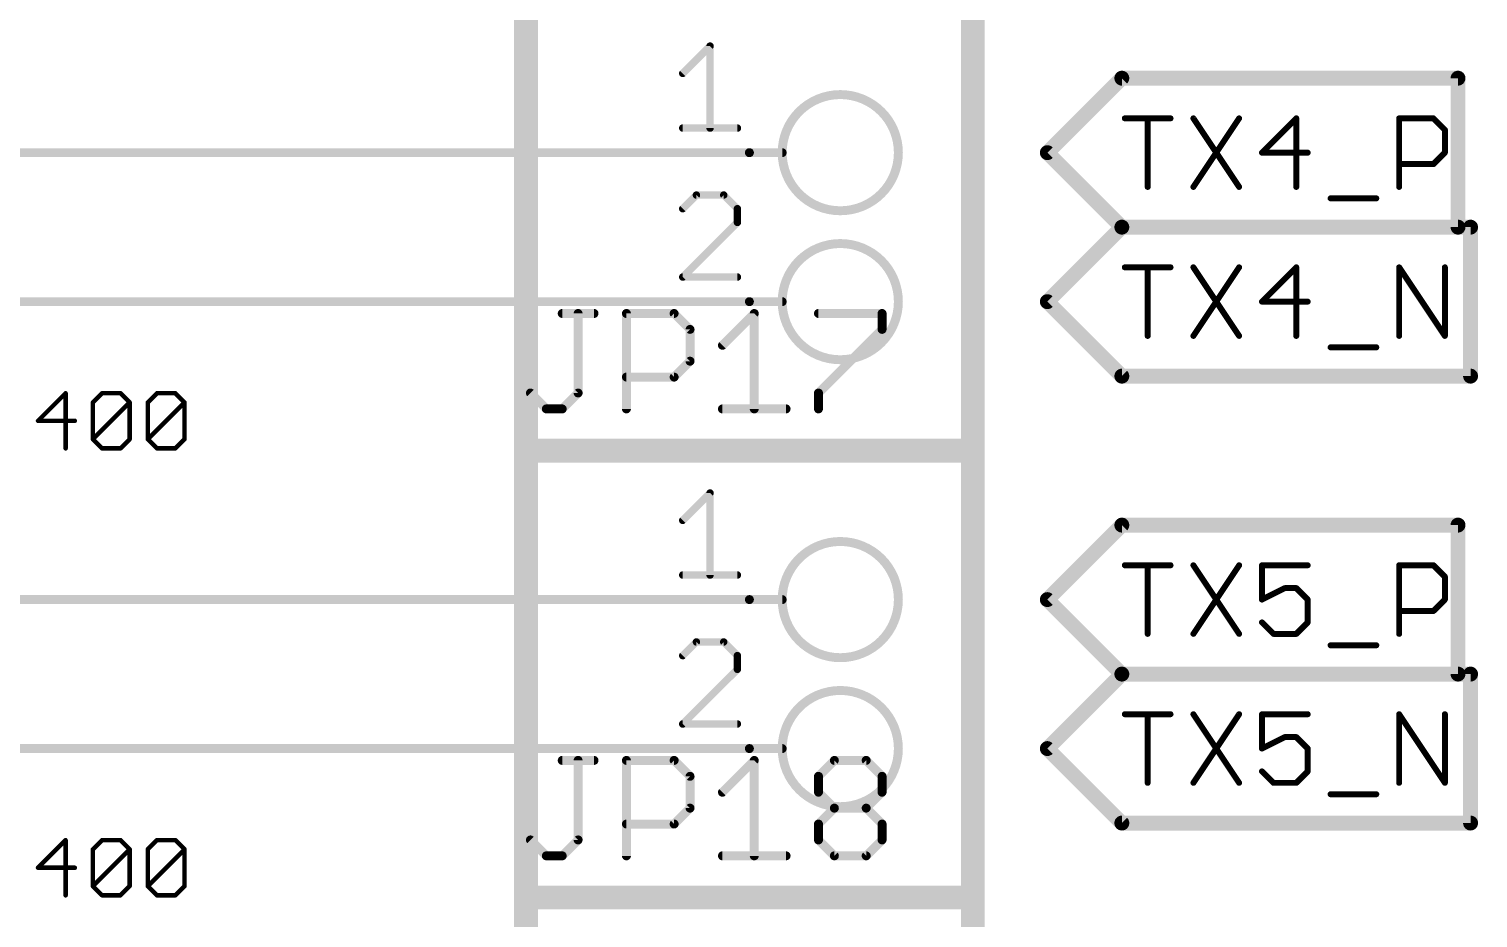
# Model space of a CAD drawing. Extents: x -72 to 265, y -97 to 216.
# Drawn here: x 23.28 to 47.98, y 55.53 to 70.69 of the extents above; entities that cross this region are included whole.
import ezdxf

# ---------------------------------------------------------------- set-up
doc = ezdxf.new("R2010")
doc.units = 0
for name, color, linetype in [('91', 94, 'CONTINUOUS'), ('94', 14, 'CONTINUOUS'), ('95', 251, 'CONTINUOUS'), ('96', 251, 'CONTINUOUS')]:
    doc.layers.add(name, color=color, linetype=linetype)

msp = doc.modelspace()

# ---------------------------------------------------------------- linework, layer by layer
at = {"layer": '91', "const_width": 0.1524}
for points in [[(22.86, 68.58), (35.56, 68.58)], [(35.56, 66.04), (22.86, 66.04)], [(22.86, 60.96), (35.56, 60.96)], [(22.86, 58.42), (35.56, 58.42)]]:
    msp.add_lwpolyline(points, dxfattribs=at)
at = {"layer": '91', "const_width": 0.0762}
for points in [[(35.56, 68.5419, 1), (35.56, 68.6181)], [(35.56, 66.0019, 1), (35.56, 66.0781)], [(35.56, 60.9219, 1), (35.56, 60.9981)], [(35.56, 58.3819, 1), (35.56, 58.4581)]]:
    msp.add_lwpolyline(points, format="xyb", dxfattribs=at)
at = {"layer": '94'}
for points, const_width in [([(31.75, 71.12), (31.75, 63.5)], 0.4064), ([(39.37, 63.5), (39.37, 71.12)], 0.4064), ([(35.56, 68.58), (36.1188, 68.58)], 0.1524), ([(35.56, 66.04), (36.1188, 66.04)], 0.1524), ([(31.75, 63.5), (39.37, 63.5)], 0.4064), ([(39.37, 63.5), (31.75, 63.5)], 0.4064), ([(31.75, 63.5), (31.75, 55.88)], 0.4064), ([(39.37, 55.88), (39.37, 63.5)], 0.4064), ([(35.56, 60.96), (36.1188, 60.96)], 0.1524), ([(35.56, 58.42), (36.1188, 58.42)], 0.1524), ([(31.75, 55.88), (39.37, 55.88)], 0.4064), ([(39.37, 55.88), (31.75, 55.88)], 0.4064), ([(31.75, 55.88), (31.75, 48.26)], 0.4064), ([(39.37, 48.26), (39.37, 55.88)], 0.4064)]:
    msp.add_lwpolyline(points, dxfattribs=dict(at, const_width=const_width))
for points, const_width in [([(37.1094, 67.5894, 1), (37.1094, 69.5706, 1), (37.1094, 67.5894)], 0.1524), ([(35.56, 68.6181, 1), (35.56, 68.5419)], 0.0762), ([(36.1188, 68.5419, 1), (36.1188, 68.6181)], 0.0762), ([(37.1094, 65.0494, 1), (37.1094, 67.0306, 1), (37.1094, 65.0494)], 0.1524), ([(35.56, 66.0781, 1), (35.56, 66.0019)], 0.0762), ([(36.1188, 66.0019, 1), (36.1188, 66.0781)], 0.0762), ([(31.75, 63.6016, 1), (31.75, 63.3984)], 0.2032), ([(31.75, 63.6016, 1), (31.75, 63.3984)], 0.2032), ([(31.8516, 63.5, 1), (31.6484, 63.5)], 0.2032), ([(31.6484, 63.5, 1), (31.8516, 63.5)], 0.2032), ([(39.4716, 63.5, 1), (39.2684, 63.5)], 0.2032), ([(39.2684, 63.5, 1), (39.4716, 63.5)], 0.2032), ([(39.37, 63.3984, 1), (39.37, 63.6016)], 0.2032), ([(39.37, 63.3984, 1), (39.37, 63.6016)], 0.2032), ([(37.1094, 59.9694, 1), (37.1094, 61.9506, 1), (37.1094, 59.9694)], 0.1524), ([(35.56, 60.9981, 1), (35.56, 60.9219)], 0.0762), ([(36.1188, 60.9219, 1), (36.1188, 60.9981)], 0.0762), ([(37.1094, 57.4294, 1), (37.1094, 59.4106, 1), (37.1094, 57.4294)], 0.1524), ([(35.56, 58.4581, 1), (35.56, 58.3819)], 0.0762), ([(36.1188, 58.3819, 1), (36.1188, 58.4581)], 0.0762), ([(31.75, 55.9816, 1), (31.75, 55.7784)], 0.2032), ([(31.75, 55.9816, 1), (31.75, 55.7784)], 0.2032), ([(31.8516, 55.88, 1), (31.6484, 55.88)], 0.2032), ([(39.4716, 55.88, 1), (39.2684, 55.88)], 0.2032), ([(39.37, 55.7784, 1), (39.37, 55.9816)], 0.2032), ([(39.37, 55.7784, 1), (39.37, 55.9816)], 0.2032), ([(31.6484, 55.88, 1), (31.8516, 55.88)], 0.2032), ([(39.2684, 55.88, 1), (39.4716, 55.88)], 0.2032)]:
    msp.add_lwpolyline(points, format="xyb", dxfattribs=dict(at, const_width=const_width))
at = {"layer": '95'}
for points, const_width in [([(34.4234, 69.9312), (34.8895, 70.3973)], 0.127), ([(34.8895, 70.3973), (34.8895, 68.9991)], 0.127), ([(40.64, 68.58), (41.91, 69.85)], 0.254), ([(41.91, 69.85), (47.6417, 69.85)], 0.254), ([(47.6417, 69.85), (47.6417, 67.31)], 0.254), ([(41.9608, 69.1652), (42.7404, 69.1652)], 0.1016), ([(42.3506, 67.9958), (42.3506, 69.1652)], 0.1016), ([(43.1302, 69.1652), (43.9098, 67.9958)], 0.1016), ([(43.9098, 69.1652), (43.1302, 67.9958)], 0.1016), ([(44.8843, 69.1652), (44.2996, 68.5805)], 0.1016), ([(44.8843, 67.9958), (44.8843, 69.1652)], 0.1016), ([(46.6384, 67.9958), (46.6384, 69.1652)], 0.1016), ([(46.6384, 69.1652), (47.2231, 69.1652)], 0.1016), ([(47.2231, 69.1652), (47.418, 68.9703)], 0.1016), ([(34.4234, 68.9991), (35.3556, 68.9991)], 0.127), ([(47.418, 68.9703), (47.418, 68.5805)], 0.1016), ([(40.64, 68.58), (41.91, 67.31)], 0.254), ([(44.2996, 68.5805), (45.0792, 68.5805)], 0.1016), ([(47.2231, 68.3856), (46.6384, 68.3856)], 0.1016), ([(47.418, 68.5805), (47.2231, 68.3856)], 0.1016), ([(34.6565, 67.8573), (34.4234, 67.6243)], 0.127), ([(35.1225, 67.8573), (34.6565, 67.8573)], 0.127), ([(35.3556, 67.6243), (35.1225, 67.8573)], 0.127), ([(45.469, 67.8009), (46.2486, 67.8009)], 0.1016), ([(34.4234, 66.4591), (35.3556, 67.3912)], 0.127), ([(35.3556, 67.3912), (35.3556, 67.6243)], 0.127), ([(40.64, 66.04), (41.91, 67.31)], 0.254), ([(41.91, 67.31), (47.8559, 67.31)], 0.254), ([(41.91, 67.31), (47.6417, 67.31)], 0.254), ([(47.8559, 67.31), (47.8559, 64.77)], 0.254), ([(35.3556, 66.4591), (34.4234, 66.4591)], 0.127), ([(41.9608, 66.6252), (42.7404, 66.6252)], 0.1016), ([(42.3506, 65.4558), (42.3506, 66.6252)], 0.1016), ([(43.1302, 66.6252), (43.9098, 65.4558)], 0.1016), ([(43.9098, 66.6252), (43.1302, 65.4558)], 0.1016), ([(44.8843, 66.6252), (44.2996, 66.0405)], 0.1016), ([(44.8843, 65.4558), (44.8843, 66.6252)], 0.1016), ([(46.6384, 65.4558), (46.6384, 66.6252)], 0.1016), ([(46.6384, 66.6252), (47.418, 65.4558)], 0.1016), ([(47.418, 65.4558), (47.418, 66.6252)], 0.1016), ([(40.64, 66.04), (41.91, 64.77)], 0.254), ([(44.2996, 66.0405), (45.0792, 66.0405)], 0.1016), ([(32.3685, 65.8382), (32.9109, 65.8382)], 0.1524), ([(32.6397, 64.4824), (32.6397, 65.8382)], 0.1524), ([(33.4634, 64.2112), (33.4634, 65.8382)], 0.1524), ([(33.4634, 65.8382), (34.2769, 65.8382)], 0.1524), ([(34.2769, 65.8382), (34.548, 65.567)], 0.1524), ([(35.1005, 65.2959), (35.6428, 65.8382)], 0.1524), ([(35.6428, 65.8382), (35.6428, 64.2112)], 0.1524), ([(36.7377, 65.8382), (37.8223, 65.8382)], 0.1524), ([(37.8223, 65.8382), (37.8223, 65.567)], 0.1524), ([(34.548, 65.567), (34.548, 65.0247)], 0.1524), ([(37.8223, 65.567), (36.7377, 64.4824)], 0.1524), ([(45.469, 65.2609), (46.2486, 65.2609)], 0.1016), ([(34.548, 65.0247), (34.2769, 64.7535)], 0.1524), ([(34.2769, 64.7535), (33.4634, 64.7535)], 0.1524), ([(41.91, 64.77), (47.8559, 64.77)], 0.254), ([(31.8262, 64.4824), (32.0974, 64.2112)], 0.1524), ([(32.3685, 64.2112), (32.6397, 64.4824)], 0.1524), ([(36.7377, 64.4824), (36.7377, 64.2112)], 0.1524), ([(32.0974, 64.2112), (32.3685, 64.2112)], 0.1524), ([(35.1005, 64.2112), (36.1852, 64.2112)], 0.1524), ([(34.4234, 62.3112), (34.8895, 62.7773)], 0.127), ([(34.8895, 62.7773), (34.8895, 61.3791)], 0.127), ([(40.64, 60.96), (41.91, 62.23)], 0.254), ([(41.91, 62.23), (47.6417, 62.23)], 0.254), ([(47.6417, 62.23), (47.6417, 59.69)], 0.254), ([(41.9608, 61.5452), (42.7404, 61.5452)], 0.1016), ([(42.3506, 60.3758), (42.3506, 61.5452)], 0.1016), ([(43.1302, 61.5452), (43.9098, 60.3758)], 0.1016), ([(43.9098, 61.5452), (43.1302, 60.3758)], 0.1016), ([(45.0792, 61.5452), (44.2996, 61.5452)], 0.1016), ([(44.2996, 61.5452), (44.2996, 60.9605)], 0.1016), ([(46.6384, 60.3758), (46.6384, 61.5452)], 0.1016), ([(46.6384, 61.5452), (47.2231, 61.5452)], 0.1016), ([(47.2231, 61.5452), (47.418, 61.3503)], 0.1016), ([(34.4234, 61.3791), (35.3556, 61.3791)], 0.127), ([(47.418, 61.3503), (47.418, 60.9605)], 0.1016), ([(40.64, 60.96), (41.91, 59.69)], 0.254), ([(44.2996, 60.9605), (44.6894, 61.1554)], 0.1016), ([(44.6894, 61.1554), (44.8843, 61.1554)], 0.1016), ([(44.8843, 61.1554), (45.0792, 60.9605)], 0.1016), ([(45.0792, 60.9605), (45.0792, 60.5707)], 0.1016), ([(47.2231, 60.7656), (46.6384, 60.7656)], 0.1016), ([(47.418, 60.9605), (47.2231, 60.7656)], 0.1016), ([(44.4945, 60.3758), (44.2996, 60.5707)], 0.1016), ([(45.0792, 60.5707), (44.8843, 60.3758)], 0.1016), ([(34.6565, 60.2373), (34.4234, 60.0043)], 0.127), ([(35.1225, 60.2373), (34.6565, 60.2373)], 0.127), ([(35.3556, 60.0043), (35.1225, 60.2373)], 0.127), ([(44.8843, 60.3758), (44.4945, 60.3758)], 0.1016), ([(35.3556, 59.7712), (35.3556, 60.0043)], 0.127), ([(45.469, 60.1809), (46.2486, 60.1809)], 0.1016), ([(34.4234, 58.8391), (35.3556, 59.7712)], 0.127), ([(40.64, 58.42), (41.91, 59.69)], 0.254), ([(41.91, 59.69), (47.8559, 59.69)], 0.254), ([(41.91, 59.69), (47.6417, 59.69)], 0.254), ([(47.8559, 59.69), (47.8559, 57.15)], 0.254), ([(41.9608, 59.0052), (42.7404, 59.0052)], 0.1016), ([(42.3506, 57.8358), (42.3506, 59.0052)], 0.1016), ([(43.1302, 59.0052), (43.9098, 57.8358)], 0.1016), ([(43.9098, 59.0052), (43.1302, 57.8358)], 0.1016), ([(45.0792, 59.0052), (44.2996, 59.0052)], 0.1016), ([(44.2996, 59.0052), (44.2996, 58.4205)], 0.1016), ([(46.6384, 57.8358), (46.6384, 59.0052)], 0.1016), ([(46.6384, 59.0052), (47.418, 57.8358)], 0.1016), ([(47.418, 57.8358), (47.418, 59.0052)], 0.1016), ([(35.3556, 58.8391), (34.4234, 58.8391)], 0.127), ([(44.2996, 58.4205), (44.6894, 58.6154)], 0.1016), ([(44.6894, 58.6154), (44.8843, 58.6154)], 0.1016), ([(44.8843, 58.6154), (45.0792, 58.4205)], 0.1016), ([(40.64, 58.42), (41.91, 57.15)], 0.254), ([(45.0792, 58.4205), (45.0792, 58.0307)], 0.1016), ([(32.3685, 58.2182), (32.9109, 58.2182)], 0.1524), ([(32.6397, 56.8624), (32.6397, 58.2182)], 0.1524), ([(33.4634, 56.5912), (33.4634, 58.2182)], 0.1524), ([(33.4634, 58.2182), (34.2769, 58.2182)], 0.1524), ([(34.2769, 58.2182), (34.548, 57.947)], 0.1524), ([(35.1005, 57.6759), (35.6428, 58.2182)], 0.1524), ([(35.6428, 58.2182), (35.6428, 56.5912)], 0.1524), ([(36.7377, 57.947), (37.0088, 58.2182)], 0.1524), ([(37.0088, 58.2182), (37.5512, 58.2182)], 0.1524), ([(37.5512, 58.2182), (37.8223, 57.947)], 0.1524), ([(44.4945, 57.8358), (44.2996, 58.0307)], 0.1016), ([(45.0792, 58.0307), (44.8843, 57.8358)], 0.1016), ([(34.548, 57.947), (34.548, 57.4047)], 0.1524), ([(36.7377, 57.6759), (36.7377, 57.947)], 0.1524), ([(37.8223, 57.947), (37.8223, 57.6759)], 0.1524), ([(44.8843, 57.8358), (44.4945, 57.8358)], 0.1016), ([(37.0088, 57.4047), (36.7377, 57.6759)], 0.1524), ([(37.8223, 57.6759), (37.5512, 57.4047)], 0.1524), ([(45.469, 57.6409), (46.2486, 57.6409)], 0.1016), ([(34.548, 57.4047), (34.2769, 57.1335)], 0.1524), ([(36.7377, 57.1335), (37.0088, 57.4047)], 0.1524), ([(37.0088, 57.4047), (37.5512, 57.4047)], 0.1524), ([(37.5512, 57.4047), (37.8223, 57.1335)], 0.1524), ([(34.2769, 57.1335), (33.4634, 57.1335)], 0.1524), ([(36.7377, 56.8624), (36.7377, 57.1335)], 0.1524), ([(37.8223, 57.1335), (37.8223, 56.8624)], 0.1524), ([(41.91, 57.15), (47.8559, 57.15)], 0.254), ([(31.8262, 56.8624), (32.0974, 56.5912)], 0.1524), ([(32.3685, 56.5912), (32.6397, 56.8624)], 0.1524), ([(37.0088, 56.5912), (36.7377, 56.8624)], 0.1524), ([(37.8223, 56.8624), (37.5512, 56.5912)], 0.1524), ([(32.0974, 56.5912), (32.3685, 56.5912)], 0.1524), ([(35.1005, 56.5912), (36.1852, 56.5912)], 0.1524), ([(37.5512, 56.5912), (37.0088, 56.5912)], 0.1524)]:
    msp.add_lwpolyline(points, dxfattribs=dict(at, const_width=const_width))
for points, const_width in [([(34.9212, 70.3973, 1), (34.8577, 70.3973)], 0.0635), ([(34.9119, 70.3748, 1), (34.867, 70.4197)], 0.0635), ([(34.401, 69.9537, 1), (34.4459, 69.9088)], 0.0635), ([(41.91, 69.9135, 1), (41.91, 69.7865)], 0.127), ([(41.9549, 69.8051, 1), (41.8651, 69.8949)], 0.127), ([(47.7052, 69.85, 1), (47.5782, 69.85)], 0.127), ([(47.6417, 69.7865, 1), (47.6417, 69.9135)], 0.127), ([(41.9608, 69.1906, 1), (41.9608, 69.1398)], 0.0508), ([(42.376, 69.1652, 1), (42.3252, 69.1652)], 0.0508), ([(42.7404, 69.1398, 1), (42.7404, 69.1906)], 0.0508), ([(43.1513, 69.1793, 1), (43.1091, 69.1511)], 0.0508), ([(43.9309, 69.1511, 1), (43.8887, 69.1793)], 0.0508), ([(44.9097, 69.1652, 1), (44.8589, 69.1652)], 0.0508), ([(44.9023, 69.1472, 1), (44.8663, 69.1832)], 0.0508), ([(46.6638, 69.1652, 1), (46.613, 69.1652)], 0.0508), ([(46.6384, 69.1906, 1), (46.6384, 69.1398)], 0.0508), ([(47.241, 69.1832, 1), (47.2051, 69.1472)], 0.0508), ([(47.2231, 69.1398, 1), (47.2231, 69.1906)], 0.0508), ([(34.4234, 69.0309, 1), (34.4234, 68.9673)], 0.0635), ([(34.8577, 68.9991, 1), (34.9212, 68.9991)], 0.0635), ([(35.3556, 68.9673, 1), (35.3556, 69.0309)], 0.0635), ([(47.4434, 68.9703, 1), (47.3926, 68.9703)], 0.0508), ([(47.4, 68.9523, 1), (47.4359, 68.9883)], 0.0508), ([(40.6849, 68.6249, 1), (40.5951, 68.5351)], 0.127), ([(40.5951, 68.6249, 1), (40.6849, 68.5351)], 0.127), ([(44.2816, 68.5985, 1), (44.3176, 68.5625)], 0.0508), ([(44.2996, 68.6059, 1), (44.2996, 68.5551)], 0.0508), ([(45.0792, 68.5551, 1), (45.0792, 68.6059)], 0.0508), ([(46.6384, 68.411, 1), (46.6384, 68.3602)], 0.0508), ([(47.2231, 68.3602, 1), (47.2231, 68.411)], 0.0508), ([(47.3926, 68.5805, 1), (47.4434, 68.5805)], 0.0508), ([(47.4359, 68.5625, 1), (47.4, 68.5985)], 0.0508), ([(47.2051, 68.4036, 1), (47.241, 68.3676)], 0.0508), ([(42.3252, 67.9958, 1), (42.376, 67.9958)], 0.0508), ([(43.1091, 68.0099, 1), (43.1513, 67.9817)], 0.0508), ([(43.8887, 67.9817, 1), (43.9309, 68.0099)], 0.0508), ([(44.8589, 67.9958, 1), (44.9097, 67.9958)], 0.0508), ([(46.613, 67.9958, 1), (46.6638, 67.9958)], 0.0508), ([(34.6565, 67.889, 1), (34.6565, 67.8255)], 0.0635), ([(34.6789, 67.8348, 1), (34.634, 67.8797)], 0.0635), ([(35.145, 67.8797, 1), (35.1001, 67.8348)], 0.0635), ([(35.1225, 67.8255, 1), (35.1225, 67.889)], 0.0635), ([(45.469, 67.8263, 1), (45.469, 67.7755)], 0.0508), ([(46.2486, 67.7755, 1), (46.2486, 67.8263)], 0.0508), ([(34.401, 67.6467, 1), (34.4459, 67.6018)], 0.0635), ([(35.3873, 67.6243, 1), (35.3238, 67.6243)], 0.0635), ([(35.3331, 67.6018, 1), (35.378, 67.6467)], 0.0635), ([(35.378, 67.3688, 1), (35.3331, 67.4137)], 0.0635), ([(35.3238, 67.3912, 1), (35.3873, 67.3912)], 0.0635), ([(41.91, 67.3735, 1), (41.91, 67.2465)], 0.127), ([(41.91, 67.3735, 1), (41.91, 67.2465)], 0.127), ([(41.9549, 67.2651, 1), (41.8651, 67.3549)], 0.127), ([(41.8651, 67.2651, 1), (41.9549, 67.3549)], 0.127), ([(47.5782, 67.31, 1), (47.7052, 67.31)], 0.127), ([(47.6417, 67.2465, 1), (47.6417, 67.3735)], 0.127), ([(47.9194, 67.31, 1), (47.7924, 67.31)], 0.127), ([(47.8559, 67.2465, 1), (47.8559, 67.3735)], 0.127), ([(34.4234, 66.4909, 1), (34.4234, 66.4274)], 0.0635), ([(34.401, 66.4816, 1), (34.4459, 66.4366)], 0.0635), ([(35.3556, 66.4274, 1), (35.3556, 66.4909)], 0.0635), ([(41.9608, 66.6506, 1), (41.9608, 66.5998)], 0.0508), ([(42.376, 66.6252, 1), (42.3252, 66.6252)], 0.0508), ([(42.7404, 66.5998, 1), (42.7404, 66.6506)], 0.0508), ([(43.1513, 66.6393, 1), (43.1091, 66.6111)], 0.0508), ([(43.9309, 66.6111, 1), (43.8887, 66.6393)], 0.0508), ([(44.9097, 66.6252, 1), (44.8589, 66.6252)], 0.0508), ([(44.9023, 66.6072, 1), (44.8663, 66.6432)], 0.0508), ([(46.6638, 66.6252, 1), (46.613, 66.6252)], 0.0508), ([(46.6595, 66.6393, 1), (46.6173, 66.6111)], 0.0508), ([(47.4434, 66.6252, 1), (47.3926, 66.6252)], 0.0508), ([(40.6849, 66.0849, 1), (40.5951, 65.9951)], 0.127), ([(40.5951, 66.0849, 1), (40.6849, 65.9951)], 0.127), ([(44.2816, 66.0585, 1), (44.3176, 66.0225)], 0.0508), ([(44.2996, 66.0659, 1), (44.2996, 66.0151)], 0.0508), ([(45.0792, 66.0151, 1), (45.0792, 66.0659)], 0.0508), ([(32.3685, 65.8763, 1), (32.3685, 65.8001)], 0.0762), ([(32.6778, 65.8382, 1), (32.6016, 65.8382)], 0.0762), ([(32.9109, 65.8001, 1), (32.9109, 65.8763)], 0.0762), ([(33.5015, 65.8382, 1), (33.4253, 65.8382)], 0.0762), ([(33.4634, 65.8763, 1), (33.4634, 65.8001)], 0.0762), ([(34.3038, 65.8651, 1), (34.2499, 65.8112)], 0.0762), ([(34.2769, 65.8001, 1), (34.2769, 65.8763)], 0.0762), ([(35.6809, 65.8382, 1), (35.6047, 65.8382)], 0.0762), ([(35.6698, 65.8112, 1), (35.6159, 65.8651)], 0.0762), ([(36.7377, 65.8763, 1), (36.7377, 65.8001)], 0.0762), ([(37.8604, 65.8382, 1), (37.7842, 65.8382)], 0.0762), ([(37.8223, 65.8001, 1), (37.8223, 65.8763)], 0.0762), ([(34.5861, 65.567, 1), (34.5099, 65.567)], 0.0762), ([(34.5211, 65.5401, 1), (34.575, 65.594)], 0.0762), ([(37.7842, 65.567, 1), (37.8604, 65.567)], 0.0762), ([(37.8493, 65.5401, 1), (37.7954, 65.594)], 0.0762), ([(42.3252, 65.4558, 1), (42.376, 65.4558)], 0.0508), ([(43.1091, 65.4699, 1), (43.1513, 65.4417)], 0.0508), ([(43.8887, 65.4417, 1), (43.9309, 65.4699)], 0.0508), ([(44.8589, 65.4558, 1), (44.9097, 65.4558)], 0.0508), ([(46.613, 65.4558, 1), (46.6638, 65.4558)], 0.0508), ([(47.3926, 65.4558, 1), (47.4434, 65.4558)], 0.0508), ([(47.3969, 65.4417, 1), (47.4391, 65.4699)], 0.0508), ([(35.0736, 65.3228, 1), (35.1275, 65.2689)], 0.0762), ([(45.469, 65.2863, 1), (45.469, 65.2355)], 0.0508), ([(46.2486, 65.2355, 1), (46.2486, 65.2863)], 0.0508), ([(34.5099, 65.0247, 1), (34.5861, 65.0247)], 0.0762), ([(34.575, 64.9978, 1), (34.5211, 65.0516)], 0.0762), ([(33.4634, 64.7916, 1), (33.4634, 64.7154)], 0.0762), ([(34.2499, 64.7805, 1), (34.3038, 64.7266)], 0.0762), ([(34.2769, 64.7154, 1), (34.2769, 64.7916)], 0.0762), ([(41.91, 64.8335, 1), (41.91, 64.7065)], 0.127), ([(41.8651, 64.7251, 1), (41.9549, 64.8149)], 0.127), ([(47.7924, 64.77, 1), (47.9194, 64.77)], 0.127), ([(47.8559, 64.7065, 1), (47.8559, 64.8335)], 0.127), ([(31.8531, 64.5093, 1), (31.7993, 64.4554)], 0.0762), ([(32.6016, 64.4824, 1), (32.6778, 64.4824)], 0.0762), ([(32.6666, 64.4554, 1), (32.6128, 64.5093)], 0.0762), ([(36.7107, 64.5093, 1), (36.7646, 64.4554)], 0.0762), ([(36.7758, 64.4824, 1), (36.6996, 64.4824)], 0.0762), ([(32.0974, 64.2493, 1), (32.0974, 64.1731)], 0.0762), ([(32.0704, 64.1843, 1), (32.1243, 64.2381)], 0.0762), ([(32.3416, 64.2381, 1), (32.3955, 64.1843)], 0.0762), ([(32.3685, 64.1731, 1), (32.3685, 64.2493)], 0.0762), ([(33.4253, 64.2112, 1), (33.5015, 64.2112)], 0.0762), ([(35.1005, 64.2493, 1), (35.1005, 64.1731)], 0.0762), ([(35.6047, 64.2112, 1), (35.6809, 64.2112)], 0.0762), ([(36.1852, 64.1731, 1), (36.1852, 64.2493)], 0.0762), ([(36.6996, 64.2112, 1), (36.7758, 64.2112)], 0.0762), ([(34.9212, 62.7773, 1), (34.8577, 62.7773)], 0.0635), ([(34.9119, 62.7548, 1), (34.867, 62.7997)], 0.0635), ([(34.401, 62.3337, 1), (34.4459, 62.2888)], 0.0635), ([(41.91, 62.2935, 1), (41.91, 62.1665)], 0.127), ([(41.9549, 62.1851, 1), (41.8651, 62.2749)], 0.127), ([(47.7052, 62.23, 1), (47.5782, 62.23)], 0.127), ([(47.6417, 62.1665, 1), (47.6417, 62.2935)], 0.127), ([(41.9608, 61.5706, 1), (41.9608, 61.5198)], 0.0508), ([(42.376, 61.5452, 1), (42.3252, 61.5452)], 0.0508), ([(42.7404, 61.5198, 1), (42.7404, 61.5706)], 0.0508), ([(43.1513, 61.5593, 1), (43.1091, 61.5311)], 0.0508), ([(43.9309, 61.5311, 1), (43.8887, 61.5593)], 0.0508), ([(44.2996, 61.5706, 1), (44.2996, 61.5198)], 0.0508), ([(44.325, 61.5452, 1), (44.2742, 61.5452)], 0.0508), ([(45.0792, 61.5198, 1), (45.0792, 61.5706)], 0.0508), ([(46.6638, 61.5452, 1), (46.613, 61.5452)], 0.0508), ([(46.6384, 61.5706, 1), (46.6384, 61.5198)], 0.0508), ([(47.241, 61.5632, 1), (47.2051, 61.5272)], 0.0508), ([(47.2231, 61.5198, 1), (47.2231, 61.5706)], 0.0508), ([(34.4234, 61.4109, 1), (34.4234, 61.3473)], 0.0635), ([(34.8577, 61.3791, 1), (34.9212, 61.3791)], 0.0635), ([(35.3556, 61.3473, 1), (35.3556, 61.4109)], 0.0635), ([(47.4434, 61.3503, 1), (47.3926, 61.3503)], 0.0508), ([(47.4, 61.3323, 1), (47.4359, 61.3683)], 0.0508), ([(40.6849, 61.0049, 1), (40.5951, 60.9151)], 0.127), ([(40.5951, 61.0049, 1), (40.6849, 60.9151)], 0.127), ([(44.6894, 61.1808, 1), (44.6894, 61.13)], 0.0508), ([(44.7007, 61.1327, 1), (44.678, 61.1781)], 0.0508), ([(44.9023, 61.1734, 1), (44.8663, 61.1374)], 0.0508), ([(44.8843, 61.13, 1), (44.8843, 61.1808)], 0.0508), ([(44.2882, 60.9832, 1), (44.311, 60.9378)], 0.0508), ([(44.2742, 60.9605, 1), (44.325, 60.9605)], 0.0508), ([(45.1046, 60.9605, 1), (45.0538, 60.9605)], 0.0508), ([(45.0612, 60.9425, 1), (45.0972, 60.9785)], 0.0508), ([(46.6384, 60.791, 1), (46.6384, 60.7402)], 0.0508), ([(47.2051, 60.7836, 1), (47.241, 60.7476)], 0.0508), ([(47.2231, 60.7402, 1), (47.2231, 60.791)], 0.0508), ([(47.3926, 60.9605, 1), (47.4434, 60.9605)], 0.0508), ([(47.4359, 60.9425, 1), (47.4, 60.9785)], 0.0508), ([(44.3176, 60.5887, 1), (44.2816, 60.5527)], 0.0508), ([(45.0538, 60.5707, 1), (45.1046, 60.5707)], 0.0508), ([(45.0972, 60.5527, 1), (45.0612, 60.5887)], 0.0508), ([(34.6565, 60.269, 1), (34.6565, 60.2055)], 0.0635), ([(34.6789, 60.2148, 1), (34.634, 60.2597)], 0.0635), ([(35.145, 60.2597, 1), (35.1001, 60.2148)], 0.0635), ([(35.1225, 60.2055, 1), (35.1225, 60.269)], 0.0635), ([(42.3252, 60.3758, 1), (42.376, 60.3758)], 0.0508), ([(43.1091, 60.3899, 1), (43.1513, 60.3617)], 0.0508), ([(43.8887, 60.3617, 1), (43.9309, 60.3899)], 0.0508), ([(44.4945, 60.4012, 1), (44.4945, 60.3504)], 0.0508), ([(44.4765, 60.3578, 1), (44.5125, 60.3938)], 0.0508), ([(44.8663, 60.3938, 1), (44.9023, 60.3578)], 0.0508), ([(44.8843, 60.3504, 1), (44.8843, 60.4012)], 0.0508), ([(46.613, 60.3758, 1), (46.6638, 60.3758)], 0.0508), ([(34.401, 60.0267, 1), (34.4459, 59.9818)], 0.0635), ([(35.3873, 60.0043, 1), (35.3238, 60.0043)], 0.0635), ([(35.3331, 59.9818, 1), (35.378, 60.0267)], 0.0635), ([(45.469, 60.2063, 1), (45.469, 60.1555)], 0.0508), ([(46.2486, 60.1555, 1), (46.2486, 60.2063)], 0.0508), ([(35.3238, 59.7712, 1), (35.3873, 59.7712)], 0.0635), ([(35.378, 59.7488, 1), (35.3331, 59.7937)], 0.0635), ([(41.91, 59.7535, 1), (41.91, 59.6265)], 0.127), ([(41.91, 59.7535, 1), (41.91, 59.6265)], 0.127), ([(41.9549, 59.6451, 1), (41.8651, 59.7349)], 0.127), ([(41.8651, 59.6451, 1), (41.9549, 59.7349)], 0.127), ([(47.6417, 59.6265, 1), (47.6417, 59.7535)], 0.127), ([(47.9194, 59.69, 1), (47.7924, 59.69)], 0.127), ([(47.8559, 59.6265, 1), (47.8559, 59.7535)], 0.127), ([(47.5782, 59.69, 1), (47.7052, 59.69)], 0.127), ([(41.9608, 59.0306, 1), (41.9608, 58.9798)], 0.0508), ([(42.376, 59.0052, 1), (42.3252, 59.0052)], 0.0508), ([(42.7404, 58.9798, 1), (42.7404, 59.0306)], 0.0508), ([(43.1513, 59.0193, 1), (43.1091, 58.9911)], 0.0508), ([(43.9309, 58.9911, 1), (43.8887, 59.0193)], 0.0508), ([(44.2996, 59.0306, 1), (44.2996, 58.9798)], 0.0508), ([(44.325, 59.0052, 1), (44.2742, 59.0052)], 0.0508), ([(45.0792, 58.9798, 1), (45.0792, 59.0306)], 0.0508), ([(46.6638, 59.0052, 1), (46.613, 59.0052)], 0.0508), ([(46.6595, 59.0193, 1), (46.6173, 58.9911)], 0.0508), ([(47.4434, 59.0052, 1), (47.3926, 59.0052)], 0.0508), ([(34.4234, 58.8709, 1), (34.4234, 58.8073)], 0.0635), ([(34.401, 58.8616, 1), (34.4459, 58.8166)], 0.0635), ([(35.3556, 58.8073, 1), (35.3556, 58.8709)], 0.0635), ([(44.6894, 58.6408, 1), (44.6894, 58.59)], 0.0508), ([(44.7007, 58.5927, 1), (44.678, 58.6381)], 0.0508), ([(44.9023, 58.6334, 1), (44.8663, 58.5974)], 0.0508), ([(44.8843, 58.59, 1), (44.8843, 58.6408)], 0.0508), ([(40.6849, 58.4649, 1), (40.5951, 58.3751)], 0.127), ([(40.5951, 58.4649, 1), (40.6849, 58.3751)], 0.127), ([(44.2882, 58.4432, 1), (44.311, 58.3978)], 0.0508), ([(44.2742, 58.4205, 1), (44.325, 58.4205)], 0.0508), ([(45.1046, 58.4205, 1), (45.0538, 58.4205)], 0.0508), ([(45.0612, 58.4025, 1), (45.0972, 58.4385)], 0.0508), ([(32.3685, 58.2563, 1), (32.3685, 58.1801)], 0.0762), ([(32.6778, 58.2182, 1), (32.6016, 58.2182)], 0.0762), ([(32.9109, 58.1801, 1), (32.9109, 58.2563)], 0.0762), ([(33.5015, 58.2182, 1), (33.4253, 58.2182)], 0.0762), ([(33.4634, 58.2563, 1), (33.4634, 58.1801)], 0.0762), ([(34.3038, 58.2451, 1), (34.2499, 58.1912)], 0.0762), ([(34.2769, 58.1801, 1), (34.2769, 58.2563)], 0.0762), ([(35.6809, 58.2182, 1), (35.6047, 58.2182)], 0.0762), ([(35.6698, 58.1912, 1), (35.6159, 58.2451)], 0.0762), ([(37.0088, 58.2563, 1), (37.0088, 58.1801)], 0.0762), ([(37.0358, 58.1912, 1), (36.9819, 58.2451)], 0.0762), ([(37.5781, 58.2451, 1), (37.5242, 58.1912)], 0.0762), ([(37.5512, 58.1801, 1), (37.5512, 58.2563)], 0.0762), ([(44.3176, 58.0487, 1), (44.2816, 58.0127)], 0.0508), ([(45.0972, 58.0127, 1), (45.0612, 58.0487)], 0.0508), ([(34.5861, 57.947, 1), (34.5099, 57.947)], 0.0762), ([(34.5211, 57.9201, 1), (34.575, 57.974)], 0.0762), ([(36.7107, 57.974, 1), (36.7646, 57.9201)], 0.0762), ([(36.7758, 57.947, 1), (36.6996, 57.947)], 0.0762), ([(37.8604, 57.947, 1), (37.7842, 57.947)], 0.0762), ([(37.7954, 57.9201, 1), (37.8493, 57.974)], 0.0762), ([(42.3252, 57.8358, 1), (42.376, 57.8358)], 0.0508), ([(43.1091, 57.8499, 1), (43.1513, 57.8217)], 0.0508), ([(43.8887, 57.8217, 1), (43.9309, 57.8499)], 0.0508), ([(44.4945, 57.8612, 1), (44.4945, 57.8104)], 0.0508), ([(44.4765, 57.8178, 1), (44.5125, 57.8538)], 0.0508), ([(44.8663, 57.8538, 1), (44.9023, 57.8178)], 0.0508), ([(44.8843, 57.8104, 1), (44.8843, 57.8612)], 0.0508), ([(45.0538, 58.0307, 1), (45.1046, 58.0307)], 0.0508), ([(46.613, 57.8358, 1), (46.6638, 57.8358)], 0.0508), ([(47.3926, 57.8358, 1), (47.4434, 57.8358)], 0.0508), ([(47.3969, 57.8217, 1), (47.4391, 57.8499)], 0.0508), ([(35.0736, 57.7028, 1), (35.1275, 57.6489)], 0.0762), ([(36.7646, 57.7028, 1), (36.7107, 57.6489)], 0.0762), ([(36.6996, 57.6759, 1), (36.7758, 57.6759)], 0.0762), ([(37.7842, 57.6759, 1), (37.8604, 57.6759)], 0.0762), ([(37.8493, 57.6489, 1), (37.7954, 57.7028)], 0.0762), ([(45.469, 57.6663, 1), (45.469, 57.6155)], 0.0508), ([(46.2486, 57.6155, 1), (46.2486, 57.6663)], 0.0508), ([(34.5099, 57.4047, 1), (34.5861, 57.4047)], 0.0762), ([(34.575, 57.3778, 1), (34.5211, 57.4316)], 0.0762), ([(37.0088, 57.4428, 1), (37.0088, 57.3666)], 0.0762), ([(37.0358, 57.3778, 1), (36.9819, 57.4316)], 0.0762), ([(36.9819, 57.3778, 1), (37.0358, 57.4316)], 0.0762), ([(37.5781, 57.4316, 1), (37.5242, 57.3778)], 0.0762), ([(37.5242, 57.4316, 1), (37.5781, 57.3778)], 0.0762), ([(37.5512, 57.3666, 1), (37.5512, 57.4428)], 0.0762), ([(33.4634, 57.1716, 1), (33.4634, 57.0954)], 0.0762), ([(34.2499, 57.1605, 1), (34.3038, 57.1066)], 0.0762), ([(34.2769, 57.0954, 1), (34.2769, 57.1716)], 0.0762), ([(36.7107, 57.1605, 1), (36.7646, 57.1066)], 0.0762), ([(36.7758, 57.1335, 1), (36.6996, 57.1335)], 0.0762), ([(37.8604, 57.1335, 1), (37.7842, 57.1335)], 0.0762), ([(37.7954, 57.1066, 1), (37.8493, 57.1605)], 0.0762), ([(41.91, 57.2135, 1), (41.91, 57.0865)], 0.127), ([(41.8651, 57.1051, 1), (41.9549, 57.1949)], 0.127), ([(47.7924, 57.15, 1), (47.9194, 57.15)], 0.127), ([(47.8559, 57.0865, 1), (47.8559, 57.2135)], 0.127), ([(31.8531, 56.8893, 1), (31.7993, 56.8354)], 0.0762), ([(32.6016, 56.8624, 1), (32.6778, 56.8624)], 0.0762), ([(32.6666, 56.8354, 1), (32.6128, 56.8893)], 0.0762), ([(36.7646, 56.8893, 1), (36.7107, 56.8354)], 0.0762), ([(36.6996, 56.8624, 1), (36.7758, 56.8624)], 0.0762), ([(37.7842, 56.8624, 1), (37.8604, 56.8624)], 0.0762), ([(37.8493, 56.8354, 1), (37.7954, 56.8893)], 0.0762), ([(32.0974, 56.6293, 1), (32.0974, 56.5531)], 0.0762), ([(32.0704, 56.5643, 1), (32.1243, 56.6181)], 0.0762), ([(32.3416, 56.6181, 1), (32.3955, 56.5643)], 0.0762), ([(32.3685, 56.5531, 1), (32.3685, 56.6293)], 0.0762), ([(33.4253, 56.5912, 1), (33.5015, 56.5912)], 0.0762), ([(35.1005, 56.6293, 1), (35.1005, 56.5531)], 0.0762), ([(35.6047, 56.5912, 1), (35.6809, 56.5912)], 0.0762), ([(36.1852, 56.5531, 1), (36.1852, 56.6293)], 0.0762), ([(37.0088, 56.6293, 1), (37.0088, 56.5531)], 0.0762), ([(36.9819, 56.5643, 1), (37.0358, 56.6181)], 0.0762), ([(37.5242, 56.6181, 1), (37.5781, 56.5643)], 0.0762), ([(37.5512, 56.5531, 1), (37.5512, 56.6293)], 0.0762)]:
    msp.add_lwpolyline(points, format="xyb", dxfattribs=dict(at, const_width=const_width))
at = {"layer": '96', "const_width": 0.0762}
for points in [[(23.9015, 64.4787), (23.4312, 64.0084)], [(23.9015, 63.5381), (23.9015, 64.4787)], [(24.3667, 64.3219), (24.5235, 64.4787)], [(24.5235, 64.4787), (24.837, 64.4787)], [(24.837, 64.4787), (24.9938, 64.3219)], [(25.3023, 64.3219), (25.459, 64.4787)], [(25.459, 64.4787), (25.7726, 64.4787)], [(25.7726, 64.4787), (25.9293, 64.3219)], [(24.3667, 63.6949), (24.3667, 64.3219)], [(24.3667, 63.6949), (24.9938, 64.3219)], [(24.9938, 64.3219), (24.9938, 63.6949)], [(25.3023, 63.6949), (25.3023, 64.3219)], [(25.3023, 63.6949), (25.9293, 64.3219)], [(25.9293, 64.3219), (25.9293, 63.6949)], [(23.4312, 64.0084), (24.0583, 64.0084)], [(24.5235, 63.5381), (24.3667, 63.6949)], [(24.837, 63.5381), (24.5235, 63.5381)], [(24.9938, 63.6949), (24.837, 63.5381)], [(25.459, 63.5381), (25.3023, 63.6949)], [(25.7726, 63.5381), (25.459, 63.5381)], [(25.9293, 63.6949), (25.7726, 63.5381)], [(23.9015, 56.8587), (23.4312, 56.3884)], [(23.9015, 55.9181), (23.9015, 56.8587)], [(24.3667, 56.7019), (24.5235, 56.8587)], [(24.5235, 56.8587), (24.837, 56.8587)], [(24.837, 56.8587), (24.9938, 56.7019)], [(25.3023, 56.7019), (25.459, 56.8587)], [(25.459, 56.8587), (25.7726, 56.8587)], [(25.7726, 56.8587), (25.9293, 56.7019)], [(24.3667, 56.0749), (24.3667, 56.7019)], [(24.3667, 56.0749), (24.9938, 56.7019)], [(24.9938, 56.7019), (24.9938, 56.0749)], [(25.3023, 56.0749), (25.3023, 56.7019)], [(25.3023, 56.0749), (25.9293, 56.7019)], [(25.9293, 56.7019), (25.9293, 56.0749)], [(23.4312, 56.3884), (24.0583, 56.3884)], [(24.5235, 55.9181), (24.3667, 56.0749)], [(24.9938, 56.0749), (24.837, 55.9181)], [(25.459, 55.9181), (25.3023, 56.0749)], [(25.9293, 56.0749), (25.7726, 55.9181)], [(24.837, 55.9181), (24.5235, 55.9181)], [(25.7726, 55.9181), (25.459, 55.9181)]]:
    msp.add_lwpolyline(points, dxfattribs=at)
at = {"layer": '96', "const_width": 0.0381}
for points in [[(23.9206, 64.4787, 1), (23.8825, 64.4787)], [(23.915, 64.4652, 1), (23.888, 64.4922)], [(24.5235, 64.4978, 1), (24.5235, 64.4597)], [(24.537, 64.4652, 1), (24.51, 64.4922)], [(24.8505, 64.4922, 1), (24.8236, 64.4652)], [(24.837, 64.4597, 1), (24.837, 64.4978)], [(25.459, 64.4978, 1), (25.459, 64.4597)], [(25.4725, 64.4652, 1), (25.4455, 64.4922)], [(25.786, 64.4922, 1), (25.7591, 64.4652)], [(25.7726, 64.4597, 1), (25.7726, 64.4978)], [(24.3858, 64.3219, 1), (24.3477, 64.3219)], [(24.3533, 64.3354, 1), (24.3802, 64.3085)], [(25.0129, 64.3219, 1), (24.9748, 64.3219)], [(25.0073, 64.3085, 1), (24.9803, 64.3354)], [(24.9803, 64.3085, 1), (25.0073, 64.3354)], [(25.3213, 64.3219, 1), (25.2832, 64.3219)], [(25.2888, 64.3354, 1), (25.3157, 64.3085)], [(25.9484, 64.3219, 1), (25.9103, 64.3219)], [(25.9428, 64.3085, 1), (25.9158, 64.3354)], [(25.9158, 64.3085, 1), (25.9428, 64.3354)], [(23.4312, 64.0275, 1), (23.4312, 63.9894)], [(23.4177, 64.0219, 1), (23.4447, 63.9949)], [(24.0583, 63.9894, 1), (24.0583, 64.0275)], [(23.8825, 63.5381, 1), (23.9206, 63.5381)], [(24.3477, 63.6949, 1), (24.3858, 63.6949)], [(24.3802, 63.7083, 1), (24.3533, 63.6814)], [(24.3533, 63.7083, 1), (24.3802, 63.6814)], [(24.5235, 63.5572, 1), (24.5235, 63.5191)], [(24.51, 63.5246, 1), (24.537, 63.5516)], [(24.8236, 63.5516, 1), (24.8505, 63.5246)], [(24.837, 63.5191, 1), (24.837, 63.5572)], [(24.9748, 63.6949, 1), (25.0129, 63.6949)], [(25.0073, 63.6814, 1), (24.9803, 63.7083)], [(25.3157, 63.7083, 1), (25.2888, 63.6814)], [(25.2888, 63.7083, 1), (25.3157, 63.6814)], [(25.2832, 63.6949, 1), (25.3213, 63.6949)], [(25.459, 63.5572, 1), (25.459, 63.5191)], [(25.4455, 63.5246, 1), (25.4725, 63.5516)], [(25.7591, 63.5516, 1), (25.786, 63.5246)], [(25.7726, 63.5191, 1), (25.7726, 63.5572)], [(25.9103, 63.6949, 1), (25.9484, 63.6949)], [(25.9428, 63.6814, 1), (25.9158, 63.7083)], [(23.9206, 56.8587, 1), (23.8825, 56.8587)], [(23.915, 56.8452, 1), (23.888, 56.8722)], [(24.5235, 56.8778, 1), (24.5235, 56.8397)], [(24.537, 56.8452, 1), (24.51, 56.8722)], [(24.8505, 56.8722, 1), (24.8236, 56.8452)], [(24.837, 56.8397, 1), (24.837, 56.8778)], [(25.459, 56.8778, 1), (25.459, 56.8397)], [(25.4725, 56.8452, 1), (25.4455, 56.8722)], [(25.786, 56.8722, 1), (25.7591, 56.8452)], [(25.7726, 56.8397, 1), (25.7726, 56.8778)], [(24.3858, 56.7019, 1), (24.3477, 56.7019)], [(24.3533, 56.7154, 1), (24.3802, 56.6885)], [(25.0129, 56.7019, 1), (24.9748, 56.7019)], [(25.0073, 56.6885, 1), (24.9803, 56.7154)], [(24.9803, 56.6885, 1), (25.0073, 56.7154)], [(25.3213, 56.7019, 1), (25.2832, 56.7019)], [(25.2888, 56.7154, 1), (25.3157, 56.6885)], [(25.9484, 56.7019, 1), (25.9103, 56.7019)], [(25.9158, 56.6885, 1), (25.9428, 56.7154)], [(25.9428, 56.6885, 1), (25.9158, 56.7154)], [(23.4312, 56.4075, 1), (23.4312, 56.3694)], [(23.4177, 56.4019, 1), (23.4447, 56.3749)], [(24.0583, 56.3694, 1), (24.0583, 56.4075)], [(24.3477, 56.0749, 1), (24.3858, 56.0749)], [(24.3802, 56.0883, 1), (24.3533, 56.0614)], [(24.3533, 56.0883, 1), (24.3802, 56.0614)], [(24.9748, 56.0749, 1), (25.0129, 56.0749)], [(25.0073, 56.0614, 1), (24.9803, 56.0883)], [(25.3157, 56.0883, 1), (25.2888, 56.0614)], [(25.2888, 56.0883, 1), (25.3157, 56.0614)], [(25.2832, 56.0749, 1), (25.3213, 56.0749)], [(25.9103, 56.0749, 1), (25.9484, 56.0749)], [(25.9428, 56.0614, 1), (25.9158, 56.0883)], [(23.8825, 55.9181, 1), (23.9206, 55.9181)], [(24.5235, 55.9372, 1), (24.5235, 55.8991)], [(24.51, 55.9046, 1), (24.537, 55.9316)], [(24.8236, 55.9316, 1), (24.8505, 55.9046)], [(24.837, 55.8991, 1), (24.837, 55.9372)], [(25.459, 55.9372, 1), (25.459, 55.8991)], [(25.4455, 55.9046, 1), (25.4725, 55.9316)], [(25.7591, 55.9316, 1), (25.786, 55.9046)], [(25.7726, 55.8991, 1), (25.7726, 55.9372)]]:
    msp.add_lwpolyline(points, format="xyb", dxfattribs=at)

doc.saveas('drawing.dxf')
